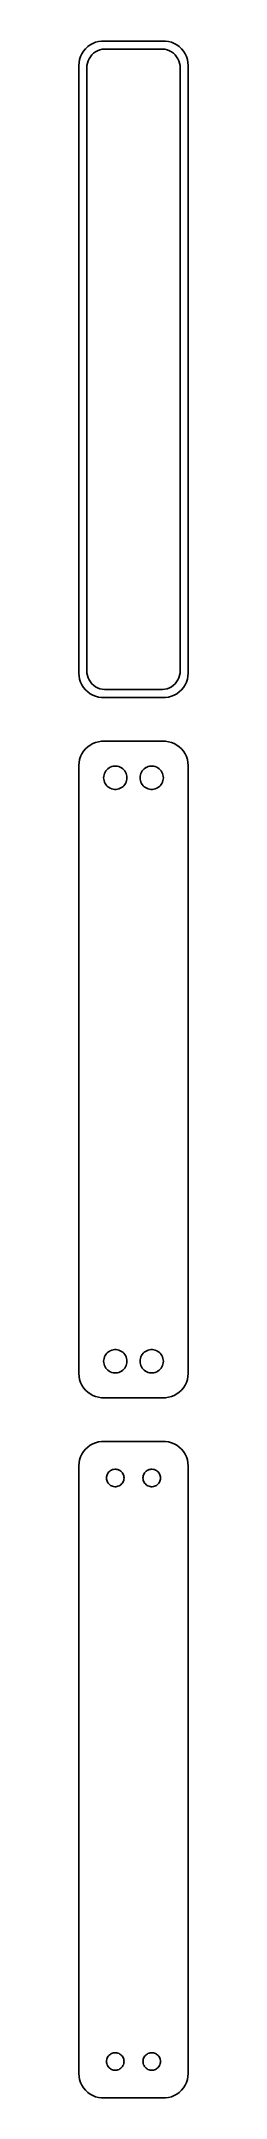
# Model space of a CAD drawing. Header units: metres. Extents: x -11 to 11, y 221 to 643.
import ezdxf

# ---------------------------------------------------------------- set-up
doc = ezdxf.new("R2010")
doc.units = ezdxf.units.M

msp = doc.modelspace()

# ---------------------------------------------------------------- linework, layer by layer
for p, q in [((-8.37889, 643.024), (-8.92912, 642.722)), ((-7.79507, 643.255), (-8.37889, 643.024)), ((-7.1869, 643.411), (-7.79507, 643.255)), ((-6.56395, 643.49), (-7.1869, 643.411)), ((6.56395, 643.49), (-6.56395, 643.49)), ((7.1869, 643.411), (6.56395, 643.49)), ((7.79507, 643.255), (7.1869, 643.411)), ((8.37889, 643.024), (7.79507, 643.255)), ((8.92912, 642.722), (8.37889, 643.024)), ((-11.2106, 639.127), (-11.25, 638.5)), ((-11.0929, 639.743), (-11.2106, 639.127)), ((-10.8989, 640.341), (-11.0929, 639.743)), ((-10.6315, 640.909), (-10.8989, 640.341)), ((-10.2951, 641.439), (-10.6315, 640.909)), ((-9.89484, 641.923), (-10.2951, 641.439)), ((-9.43712, 642.353), (-9.89484, 641.923)), ((-9.59209, 638.485), (-9.50096, 638.963)), ((-9.50096, 638.963), (-9.35068, 639.426)), ((-8.92912, 642.722), (-9.43712, 642.353)), ((-9.35068, 639.426), (-9.1436, 639.866)), ((-9.1436, 639.866), (-8.88301, 640.276)), ((-8.88301, 640.276), (-8.57301, 640.651)), ((-8.57301, 640.651), (-8.21851, 640.984)), ((-8.21851, 640.984), (-7.82506, 641.27)), ((-7.82506, 641.27), (-7.39888, 641.504)), ((-7.39888, 641.504), (-6.9467, 641.683)), ((-6.9467, 641.683), (-6.47565, 641.804)), ((-6.47565, 641.804), (-5.99316, 641.865)), ((-5.99316, 641.865), (5.99316, 641.865)), ((5.99316, 641.865), (6.47565, 641.804)), ((6.47565, 641.804), (6.9467, 641.683)), ((6.9467, 641.683), (7.39888, 641.504)), ((7.39888, 641.504), (7.82506, 641.27)), ((7.82506, 641.27), (8.21851, 640.984)), ((8.21851, 640.984), (8.57301, 640.651)), ((8.57301, 640.651), (8.88301, 640.276)), ((8.88301, 640.276), (9.1436, 639.866)), ((9.43712, 642.353), (8.92912, 642.722)), ((9.1436, 639.866), (9.35068, 639.426)), ((9.35068, 639.426), (9.50096, 638.963)), ((9.89484, 641.923), (9.43712, 642.353)), ((9.50096, 638.963), (9.59209, 638.485)), ((10.2951, 641.439), (9.89484, 641.923)), ((10.6315, 640.909), (10.2951, 641.439)), ((10.8989, 640.341), (10.6315, 640.909)), ((11.0929, 639.743), (10.8989, 640.341)), ((11.2106, 639.127), (11.0929, 639.743)), ((11.25, 638.5), (11.2106, 639.127)), ((-11.25, 638.5), (-11.25, 513.5)), ((-9.62262, 638), (-9.59209, 638.485)), ((-9.62262, 514), (-9.62262, 638)), ((9.59209, 638.485), (9.62262, 638)), ((9.62262, 638), (9.62262, 514)), ((11.25, 513.5), (11.25, 638.5)), ((-11.25, 513.5), (-11.2106, 512.873)), ((-11.2106, 512.873), (-11.0929, 512.257)), ((-11.0929, 512.257), (-10.8989, 511.659)), ((-9.59209, 513.515), (-9.62262, 514)), ((-9.50096, 513.037), (-9.59209, 513.515)), ((-9.35068, 512.574), (-9.50096, 513.037)), ((-9.1436, 512.134), (-9.35068, 512.574)), ((-8.88301, 511.724), (-9.1436, 512.134)), ((9.1436, 512.134), (8.88301, 511.724)), ((9.35068, 512.574), (9.1436, 512.134)), ((9.50096, 513.037), (9.35068, 512.574)), ((9.59209, 513.515), (9.50096, 513.037)), ((9.62262, 514), (9.59209, 513.515)), ((10.8989, 511.659), (11.0929, 512.257)), ((11.0929, 512.257), (11.2106, 512.873)), ((11.2106, 512.873), (11.25, 513.5)), ((-10.8989, 511.659), (-10.6315, 511.091)), ((-10.6315, 511.091), (-10.2951, 510.561)), ((-10.2951, 510.561), (-9.89484, 510.077)), ((-9.89484, 510.077), (-9.43712, 509.647)), ((-9.43712, 509.647), (-8.92912, 509.278)), ((-8.92912, 509.278), (-8.37889, 508.976)), ((-8.57301, 511.349), (-8.88301, 511.724)), ((-8.21851, 511.016), (-8.57301, 511.349)), ((-8.37889, 508.976), (-7.79507, 508.745)), ((-7.82506, 510.73), (-8.21851, 511.016)), ((-7.39888, 510.496), (-7.82506, 510.73)), ((-7.79507, 508.745), (-7.1869, 508.589)), ((-6.9467, 510.317), (-7.39888, 510.496)), ((-7.1869, 508.589), (-6.56395, 508.51)), ((-6.47565, 510.196), (-6.9467, 510.317)), ((-6.56395, 508.51), (6.56395, 508.51)), ((-5.99316, 510.135), (-6.47565, 510.196)), ((5.99316, 510.135), (-5.99316, 510.135)), ((6.47565, 510.196), (5.99316, 510.135)), ((6.9467, 510.317), (6.47565, 510.196)), ((6.56395, 508.51), (7.1869, 508.589)), ((7.39888, 510.496), (6.9467, 510.317)), ((7.1869, 508.589), (7.79507, 508.745)), ((7.82506, 510.73), (7.39888, 510.496)), ((7.79507, 508.745), (8.37889, 508.976)), ((8.21851, 511.016), (7.82506, 510.73)), ((8.57301, 511.349), (8.21851, 511.016)), ((8.37889, 508.976), (8.92912, 509.278)), ((8.88301, 511.724), (8.57301, 511.349)), ((8.92912, 509.278), (9.43712, 509.647)), ((9.43712, 509.647), (9.89484, 510.077)), ((9.89484, 510.077), (10.2951, 510.561)), ((10.2951, 510.561), (10.6315, 511.091)), ((10.6315, 511.091), (10.8989, 511.659)), ((-7.79507, 499.255), (-8.37889, 499.024)), ((-7.1869, 499.411), (-7.79507, 499.255)), ((-6.56395, 499.49), (-7.1869, 499.411)), ((6.56395, 499.49), (-6.56395, 499.49)), ((7.1869, 499.411), (6.56395, 499.49)), ((7.79507, 499.255), (7.1869, 499.411)), ((8.37889, 499.024), (7.79507, 499.255)), ((-11.2106, 495.127), (-11.25, 494.5)), ((-11.0929, 495.743), (-11.2106, 495.127)), ((-10.8989, 496.341), (-11.0929, 495.743)), ((-10.6315, 496.909), (-10.8989, 496.341)), ((-10.2951, 497.439), (-10.6315, 496.909)), ((-9.89484, 497.923), (-10.2951, 497.439)), ((-9.43712, 498.353), (-9.89484, 497.923)), ((-8.92912, 498.722), (-9.43712, 498.353)), ((-8.37889, 499.024), (-8.92912, 498.722)), ((8.92912, 498.722), (8.37889, 499.024)), ((9.43712, 498.353), (8.92912, 498.722)), ((9.89484, 497.923), (9.43712, 498.353)), ((10.2951, 497.439), (9.89484, 497.923)), ((10.6315, 496.909), (10.2951, 497.439)), ((10.8989, 496.341), (10.6315, 496.909)), ((11.0929, 495.743), (10.8989, 496.341)), ((11.2106, 495.127), (11.0929, 495.743)), ((11.25, 494.5), (11.2106, 495.127)), ((-11.25, 494.5), (-11.25, 369.5)), ((-6.14999, 492), (-6.13107, 492.301)), ((-6.13107, 491.699), (-6.14999, 492)), ((-6.13107, 492.301), (-6.07458, 492.597)), ((-6.07458, 491.403), (-6.13107, 491.699)), ((-6.07458, 492.597), (-5.98146, 492.883)), ((-5.98146, 491.117), (-6.07458, 491.403)), ((-5.98146, 492.883), (-5.85313, 493.156)), ((-5.85313, 490.844), (-5.98146, 491.117)), ((-5.85313, 493.156), (-5.69164, 493.411)), ((-5.69164, 490.589), (-5.85313, 490.844)), ((-5.69164, 493.411), (-5.49951, 493.643)), ((-5.49951, 493.643), (-5.27982, 493.849)), ((-5.27982, 493.849), (-5.03598, 494.026)), ((-5.03598, 494.026), (-4.77187, 494.172)), ((-4.77187, 494.172), (-4.49164, 494.283)), ((-4.49164, 494.283), (-4.19971, 494.357)), ((-4.19971, 494.357), (-3.9007, 494.395)), ((-3.9007, 494.395), (-3.59929, 494.395)), ((-3.59929, 494.395), (-3.30028, 494.357)), ((-3.30028, 494.357), (-3.00835, 494.283)), ((-3.00835, 494.283), (-2.72812, 494.172)), ((-2.72812, 494.172), (-2.464, 494.026)), ((-2.464, 494.026), (-2.22017, 493.849)), ((-2.22017, 493.849), (-2.00047, 493.643)), ((-2.00047, 493.643), (-1.80835, 493.411)), ((-1.80835, 493.411), (-1.64685, 493.156)), ((-1.64685, 490.844), (-1.80835, 490.589)), ((-1.64685, 493.156), (-1.51852, 492.883)), ((-1.51852, 491.117), (-1.64685, 490.844)), ((-1.51852, 492.883), (-1.4254, 492.597)), ((-1.4254, 491.403), (-1.51852, 491.117)), ((-1.4254, 492.597), (-1.36891, 492.301)), ((-1.36891, 491.699), (-1.4254, 491.403)), ((-1.36891, 492.301), (-1.34999, 492)), ((-1.34999, 492), (-1.36891, 491.699)), ((1.34999, 492), (1.36891, 492.301)), ((1.36891, 491.699), (1.34999, 492)), ((1.36891, 492.301), (1.4254, 492.597)), ((1.4254, 491.403), (1.36891, 491.699)), ((1.4254, 492.597), (1.51852, 492.883)), ((1.51852, 491.117), (1.4254, 491.403)), ((1.51852, 492.883), (1.64685, 493.156)), ((1.64685, 490.844), (1.51852, 491.117)), ((1.64685, 493.156), (1.80835, 493.411)), ((1.80835, 490.589), (1.64685, 490.844)), ((1.80835, 493.411), (2.00047, 493.643)), ((2.00047, 493.643), (2.22017, 493.849)), ((2.22017, 493.849), (2.464, 494.026)), ((2.464, 494.026), (2.72812, 494.172)), ((2.72812, 494.172), (3.00835, 494.283)), ((3.00835, 494.283), (3.30028, 494.357)), ((3.30028, 494.357), (3.59929, 494.395)), ((3.59929, 494.395), (3.9007, 494.395)), ((3.9007, 494.395), (4.19971, 494.357)), ((4.19971, 494.357), (4.49164, 494.283)), ((4.49164, 494.283), (4.77187, 494.172)), ((4.77187, 494.172), (5.03598, 494.026)), ((5.03598, 494.026), (5.27982, 493.849)), ((5.27982, 493.849), (5.49951, 493.643)), ((5.49951, 493.643), (5.69164, 493.411)), ((5.69164, 493.411), (5.85313, 493.156)), ((5.85313, 490.844), (5.69164, 490.589)), ((5.85313, 493.156), (5.98146, 492.883)), ((5.98146, 491.117), (5.85313, 490.844)), ((5.98146, 492.883), (6.07458, 492.597)), ((6.07458, 491.403), (5.98146, 491.117)), ((6.07458, 492.597), (6.13107, 492.301)), ((6.13107, 491.699), (6.07458, 491.403)), ((6.13107, 492.301), (6.14999, 492)), ((6.14999, 492), (6.13107, 491.699)), ((11.25, 369.5), (11.25, 494.5)), ((-5.49951, 490.357), (-5.69164, 490.589)), ((-5.27982, 490.151), (-5.49951, 490.357)), ((-5.03598, 489.974), (-5.27982, 490.151)), ((-4.77187, 489.828), (-5.03598, 489.974)), ((-4.49164, 489.717), (-4.77187, 489.828)), ((-4.19971, 489.643), (-4.49164, 489.717)), ((-3.9007, 489.605), (-4.19971, 489.643)), ((-3.59929, 489.605), (-3.9007, 489.605)), ((-3.30028, 489.643), (-3.59929, 489.605)), ((-3.00835, 489.717), (-3.30028, 489.643)), ((-2.72812, 489.828), (-3.00835, 489.717)), ((-2.464, 489.974), (-2.72812, 489.828)), ((-2.22017, 490.151), (-2.464, 489.974)), ((-2.00047, 490.357), (-2.22017, 490.151)), ((-1.80835, 490.589), (-2.00047, 490.357)), ((2.00047, 490.357), (1.80835, 490.589)), ((2.22017, 490.151), (2.00047, 490.357)), ((2.464, 489.974), (2.22017, 490.151)), ((2.72812, 489.828), (2.464, 489.974)), ((3.00835, 489.717), (2.72812, 489.828)), ((3.30028, 489.643), (3.00835, 489.717)), ((3.59929, 489.605), (3.30028, 489.643)), ((3.9007, 489.605), (3.59929, 489.605)), ((4.19971, 489.643), (3.9007, 489.605)), ((4.49164, 489.717), (4.19971, 489.643)), ((4.77187, 489.828), (4.49164, 489.717)), ((5.03598, 489.974), (4.77187, 489.828)), ((5.27982, 490.151), (5.03598, 489.974)), ((5.49951, 490.357), (5.27982, 490.151)), ((5.69164, 490.589), (5.49951, 490.357)), ((-6.14999, 372), (-6.13107, 372.301)), ((-6.13107, 372.301), (-6.07458, 372.597)), ((-6.07458, 372.597), (-5.98146, 372.883)), ((-5.98146, 372.883), (-5.85313, 373.156)), ((-5.85313, 373.156), (-5.69164, 373.411)), ((-5.69164, 373.411), (-5.49951, 373.643)), ((-5.49951, 373.643), (-5.27982, 373.849)), ((-5.27982, 373.849), (-5.03598, 374.026)), ((-5.03598, 374.026), (-4.77187, 374.172)), ((-4.77187, 374.172), (-4.49164, 374.283)), ((-4.49164, 374.283), (-4.19971, 374.357)), ((-4.19971, 374.357), (-3.9007, 374.395)), ((-3.9007, 374.395), (-3.59929, 374.395)), ((-3.59929, 374.395), (-3.30028, 374.357)), ((-3.30028, 374.357), (-3.00835, 374.283)), ((-3.00835, 374.283), (-2.72812, 374.172)), ((-2.72812, 374.172), (-2.464, 374.026)), ((-2.464, 374.026), (-2.22017, 373.849)), ((-2.22017, 373.849), (-2.00047, 373.643)), ((-2.00047, 373.643), (-1.80835, 373.411)), ((-1.80835, 373.411), (-1.64685, 373.156)), ((-1.64685, 373.156), (-1.51852, 372.883)), ((-1.51852, 372.883), (-1.4254, 372.597)), ((-1.4254, 372.597), (-1.36891, 372.301)), ((-1.36891, 372.301), (-1.34999, 372)), ((1.34999, 372), (1.36891, 372.301)), ((1.36891, 372.301), (1.4254, 372.597)), ((1.4254, 372.597), (1.51852, 372.883)), ((1.51852, 372.883), (1.64685, 373.156)), ((1.64685, 373.156), (1.80835, 373.411)), ((1.80835, 373.411), (2.00047, 373.643)), ((2.00047, 373.643), (2.22017, 373.849)), ((2.22017, 373.849), (2.464, 374.026)), ((2.464, 374.026), (2.72812, 374.172)), ((2.72812, 374.172), (3.00835, 374.283)), ((3.00835, 374.283), (3.30028, 374.357)), ((3.30028, 374.357), (3.59929, 374.395)), ((3.59929, 374.395), (3.9007, 374.395)), ((3.9007, 374.395), (4.19971, 374.357)), ((4.19971, 374.357), (4.49164, 374.283)), ((4.49164, 374.283), (4.77187, 374.172)), ((4.77187, 374.172), (5.03598, 374.026)), ((5.03598, 374.026), (5.27982, 373.849)), ((5.27982, 373.849), (5.49951, 373.643)), ((5.49951, 373.643), (5.69164, 373.411)), ((5.69164, 373.411), (5.85313, 373.156)), ((5.85313, 373.156), (5.98146, 372.883)), ((5.98146, 372.883), (6.07458, 372.597)), ((6.07458, 372.597), (6.13107, 372.301)), ((6.13107, 372.301), (6.14999, 372)), ((-11.25, 369.5), (-11.2106, 368.873)), ((-11.2106, 368.873), (-11.0929, 368.257)), ((-11.0929, 368.257), (-10.8989, 367.659)), ((-6.13107, 371.699), (-6.14999, 372)), ((-6.07458, 371.403), (-6.13107, 371.699)), ((-5.98146, 371.117), (-6.07458, 371.403)), ((-5.85313, 370.844), (-5.98146, 371.117)), ((-5.69164, 370.589), (-5.85313, 370.844)), ((-5.49951, 370.357), (-5.69164, 370.589)), ((-5.27982, 370.151), (-5.49951, 370.357)), ((-5.03598, 369.974), (-5.27982, 370.151)), ((-4.77187, 369.828), (-5.03598, 369.974)), ((-4.49164, 369.717), (-4.77187, 369.828)), ((-4.19971, 369.643), (-4.49164, 369.717)), ((-3.9007, 369.605), (-4.19971, 369.643)), ((-3.59929, 369.605), (-3.9007, 369.605)), ((-3.30028, 369.643), (-3.59929, 369.605)), ((-3.00835, 369.717), (-3.30028, 369.643)), ((-2.72812, 369.828), (-3.00835, 369.717)), ((-2.464, 369.974), (-2.72812, 369.828)), ((-2.22017, 370.151), (-2.464, 369.974)), ((-2.00047, 370.357), (-2.22017, 370.151)), ((-1.80835, 370.589), (-2.00047, 370.357)), ((-1.64685, 370.844), (-1.80835, 370.589)), ((-1.51852, 371.117), (-1.64685, 370.844)), ((-1.4254, 371.403), (-1.51852, 371.117)), ((-1.36891, 371.699), (-1.4254, 371.403)), ((-1.34999, 372), (-1.36891, 371.699)), ((1.36891, 371.699), (1.34999, 372)), ((1.4254, 371.403), (1.36891, 371.699)), ((1.51852, 371.117), (1.4254, 371.403)), ((1.64685, 370.844), (1.51852, 371.117)), ((1.80835, 370.589), (1.64685, 370.844)), ((2.00047, 370.357), (1.80835, 370.589)), ((2.22017, 370.151), (2.00047, 370.357)), ((2.464, 369.974), (2.22017, 370.151)), ((2.72812, 369.828), (2.464, 369.974)), ((3.00835, 369.717), (2.72812, 369.828)), ((3.30028, 369.643), (3.00835, 369.717)), ((3.59929, 369.605), (3.30028, 369.643)), ((3.9007, 369.605), (3.59929, 369.605)), ((4.19971, 369.643), (3.9007, 369.605)), ((4.49164, 369.717), (4.19971, 369.643)), ((4.77187, 369.828), (4.49164, 369.717)), ((5.03598, 369.974), (4.77187, 369.828)), ((5.27982, 370.151), (5.03598, 369.974)), ((5.49951, 370.357), (5.27982, 370.151)), ((5.69164, 370.589), (5.49951, 370.357)), ((5.85313, 370.844), (5.69164, 370.589)), ((5.98146, 371.117), (5.85313, 370.844)), ((6.07458, 371.403), (5.98146, 371.117)), ((6.13107, 371.699), (6.07458, 371.403)), ((6.14999, 372), (6.13107, 371.699)), ((10.8989, 367.659), (11.0929, 368.257)), ((11.0929, 368.257), (11.2106, 368.873)), ((11.2106, 368.873), (11.25, 369.5)), ((-10.8989, 367.659), (-10.6315, 367.091)), ((-10.6315, 367.091), (-10.2951, 366.561)), ((-10.2951, 366.561), (-9.89484, 366.077)), ((-9.89484, 366.077), (-9.43712, 365.647)), ((-9.43712, 365.647), (-8.92912, 365.278)), ((-8.92912, 365.278), (-8.37889, 364.976)), ((-8.37889, 364.976), (-7.79507, 364.745)), ((-7.79507, 364.745), (-7.1869, 364.589)), ((-7.1869, 364.589), (-6.56395, 364.51)), ((-6.56395, 364.51), (6.56395, 364.51)), ((6.56395, 364.51), (7.1869, 364.589)), ((7.1869, 364.589), (7.79507, 364.745)), ((7.79507, 364.745), (8.37889, 364.976)), ((8.37889, 364.976), (8.92912, 365.278)), ((8.92912, 365.278), (9.43712, 365.647)), ((9.43712, 365.647), (9.89484, 366.077)), ((9.89484, 366.077), (10.2951, 366.561)), ((10.2951, 366.561), (10.6315, 367.091)), ((10.6315, 367.091), (10.8989, 367.659)), ((-7.1869, 355.411), (-7.79507, 355.255)), ((-6.56395, 355.49), (-7.1869, 355.411)), ((6.56395, 355.49), (-6.56395, 355.49)), ((7.1869, 355.411), (6.56395, 355.49)), ((7.79507, 355.255), (7.1869, 355.411)), ((-11.2106, 351.127), (-11.25, 350.5)), ((-11.0929, 351.743), (-11.2106, 351.127)), ((-10.8989, 352.341), (-11.0929, 351.743)), ((-10.6315, 352.909), (-10.8989, 352.341)), ((-10.2951, 353.439), (-10.6315, 352.909)), ((-9.89484, 353.923), (-10.2951, 353.439)), ((-9.43712, 354.353), (-9.89484, 353.923)), ((-8.92912, 354.722), (-9.43712, 354.353)), ((-8.37889, 355.024), (-8.92912, 354.722)), ((-7.79507, 355.255), (-8.37889, 355.024)), ((8.37889, 355.024), (7.79507, 355.255)), ((8.92912, 354.722), (8.37889, 355.024)), ((9.43712, 354.353), (8.92912, 354.722)), ((9.89484, 353.923), (9.43712, 354.353)), ((10.2951, 353.439), (9.89484, 353.923)), ((10.6315, 352.909), (10.2951, 353.439)), ((10.8989, 352.341), (10.6315, 352.909)), ((11.0929, 351.743), (10.8989, 352.341)), ((11.2106, 351.127), (11.0929, 351.743)), ((11.25, 350.5), (11.2106, 351.127)), ((-11.25, 350.5), (-11.25, 225.5)), ((-5.54999, 348), (-5.5358, 348.226)), ((-5.5358, 347.774), (-5.54999, 348)), ((-5.5358, 348.226), (-5.49344, 348.448)), ((-5.49344, 347.552), (-5.5358, 347.774)), ((-5.49344, 348.448), (-5.42358, 348.663)), ((-5.42358, 347.337), (-5.49344, 347.552)), ((-5.42358, 348.663), (-5.32735, 348.867)), ((-5.32735, 347.133), (-5.42358, 347.337)), ((-5.32735, 348.867), (-5.20622, 349.058)), ((-5.20622, 346.942), (-5.32735, 347.133)), ((-5.20622, 349.058), (-5.06213, 349.232)), ((-5.06213, 346.768), (-5.20622, 346.942)), ((-5.06213, 349.232), (-4.89735, 349.387)), ((-4.89735, 349.387), (-4.71448, 349.52)), ((-4.71448, 349.52), (-4.51639, 349.629)), ((-4.51639, 349.629), (-4.30623, 349.712)), ((-4.30623, 349.712), (-4.08728, 349.768)), ((-4.08728, 349.768), (-3.86302, 349.796)), ((-3.86302, 349.796), (-3.63696, 349.796)), ((-3.63696, 349.796), (-3.4127, 349.768)), ((-3.4127, 349.768), (-3.19376, 349.712)), ((-3.19376, 349.712), (-2.9836, 349.629)), ((-2.9836, 349.629), (-2.78551, 349.52)), ((-2.78551, 349.52), (-2.60263, 349.387)), ((-2.60263, 349.387), (-2.43785, 349.232)), ((-2.43785, 349.232), (-2.29376, 349.058)), ((-2.29376, 346.942), (-2.43785, 346.768)), ((-2.29376, 349.058), (-2.17264, 348.867)), ((-2.17264, 347.133), (-2.29376, 346.942)), ((-2.17264, 348.867), (-2.0764, 348.663)), ((-2.0764, 347.337), (-2.17264, 347.133)), ((-2.0764, 348.663), (-2.00655, 348.448)), ((-2.00655, 347.552), (-2.0764, 347.337)), ((-2.00655, 348.448), (-1.96419, 348.226)), ((-1.96419, 347.774), (-2.00655, 347.552)), ((-1.96419, 348.226), (-1.95, 348)), ((-1.95, 348), (-1.96419, 347.774)), ((1.95, 348), (1.96419, 348.226)), ((1.96419, 347.774), (1.95, 348)), ((1.96419, 348.226), (2.00655, 348.448)), ((2.00655, 347.552), (1.96419, 347.774)), ((2.00655, 348.448), (2.0764, 348.663)), ((2.0764, 347.337), (2.00655, 347.552)), ((2.0764, 348.663), (2.17264, 348.867)), ((2.17264, 347.133), (2.0764, 347.337)), ((2.17264, 348.867), (2.29376, 349.058)), ((2.29376, 346.942), (2.17264, 347.133)), ((2.29376, 349.058), (2.43785, 349.232)), ((2.43785, 346.768), (2.29376, 346.942)), ((2.43785, 349.232), (2.60263, 349.387)), ((2.60263, 349.387), (2.78551, 349.52)), ((2.78551, 349.52), (2.9836, 349.629)), ((2.9836, 349.629), (3.19376, 349.712)), ((3.19376, 349.712), (3.4127, 349.768)), ((3.4127, 349.768), (3.63696, 349.796)), ((3.63696, 349.796), (3.86302, 349.796)), ((3.86302, 349.796), (4.08728, 349.768)), ((4.08728, 349.768), (4.30623, 349.712)), ((4.30623, 349.712), (4.51639, 349.629)), ((4.51639, 349.629), (4.71448, 349.52)), ((4.71448, 349.52), (4.89735, 349.387)), ((4.89735, 349.387), (5.06213, 349.232)), ((5.06213, 349.232), (5.20622, 349.058)), ((5.20622, 346.942), (5.06213, 346.768)), ((5.20622, 349.058), (5.32735, 348.867)), ((5.32735, 347.133), (5.20622, 346.942)), ((5.32735, 348.867), (5.42358, 348.663)), ((5.42358, 347.337), (5.32735, 347.133)), ((5.42358, 348.663), (5.49344, 348.448)), ((5.49344, 347.552), (5.42358, 347.337)), ((5.49344, 348.448), (5.5358, 348.226)), ((5.5358, 347.774), (5.49344, 347.552)), ((5.5358, 348.226), (5.54999, 348)), ((5.54999, 348), (5.5358, 347.774)), ((11.25, 225.5), (11.25, 350.5)), ((-4.89735, 346.613), (-5.06213, 346.768)), ((-4.71448, 346.48), (-4.89735, 346.613)), ((-4.51639, 346.371), (-4.71448, 346.48)), ((-4.30623, 346.288), (-4.51639, 346.371)), ((-4.08728, 346.232), (-4.30623, 346.288)), ((-3.86302, 346.204), (-4.08728, 346.232)), ((-3.63696, 346.204), (-3.86302, 346.204)), ((-3.4127, 346.232), (-3.63696, 346.204)), ((-3.19376, 346.288), (-3.4127, 346.232)), ((-2.9836, 346.371), (-3.19376, 346.288)), ((-2.78551, 346.48), (-2.9836, 346.371)), ((-2.60263, 346.613), (-2.78551, 346.48)), ((-2.43785, 346.768), (-2.60263, 346.613)), ((2.60263, 346.613), (2.43785, 346.768)), ((2.78551, 346.48), (2.60263, 346.613)), ((2.9836, 346.371), (2.78551, 346.48)), ((3.19376, 346.288), (2.9836, 346.371)), ((3.4127, 346.232), (3.19376, 346.288)), ((3.63696, 346.204), (3.4127, 346.232)), ((3.86302, 346.204), (3.63696, 346.204)), ((4.08728, 346.232), (3.86302, 346.204)), ((4.30623, 346.288), (4.08728, 346.232)), ((4.51639, 346.371), (4.30623, 346.288)), ((4.71448, 346.48), (4.51639, 346.371)), ((4.89735, 346.613), (4.71448, 346.48)), ((5.06213, 346.768), (4.89735, 346.613)), ((-5.5358, 228.226), (-5.49344, 228.448)), ((-5.49344, 228.448), (-5.42358, 228.663)), ((-5.42358, 228.663), (-5.32735, 228.867)), ((-5.32735, 228.867), (-5.20622, 229.058)), ((-5.20622, 229.058), (-5.06213, 229.232)), ((-5.06213, 229.232), (-4.89735, 229.387)), ((-4.89735, 229.387), (-4.71448, 229.52)), ((-4.71448, 229.52), (-4.51639, 229.629)), ((-4.51639, 229.629), (-4.30623, 229.712)), ((-4.30623, 229.712), (-4.08728, 229.768)), ((-4.08728, 229.768), (-3.86302, 229.796)), ((-3.86302, 229.796), (-3.63696, 229.796)), ((-3.63696, 229.796), (-3.4127, 229.768)), ((-3.4127, 229.768), (-3.19376, 229.712)), ((-3.19376, 229.712), (-2.9836, 229.629)), ((-2.9836, 229.629), (-2.78551, 229.52)), ((-2.78551, 229.52), (-2.60263, 229.387)), ((-2.60263, 229.387), (-2.43785, 229.232)), ((-2.43785, 229.232), (-2.29376, 229.058)), ((-2.29376, 229.058), (-2.17264, 228.867)), ((-2.17264, 228.867), (-2.0764, 228.663)), ((-2.0764, 228.663), (-2.00655, 228.448)), ((-2.00655, 228.448), (-1.96419, 228.226)), ((1.96419, 228.226), (2.00655, 228.448)), ((2.00655, 228.448), (2.0764, 228.663)), ((2.0764, 228.663), (2.17264, 228.867)), ((2.17264, 228.867), (2.29376, 229.058)), ((2.29376, 229.058), (2.43785, 229.232)), ((2.43785, 229.232), (2.60263, 229.387)), ((2.60263, 229.387), (2.78551, 229.52)), ((2.78551, 229.52), (2.9836, 229.629)), ((2.9836, 229.629), (3.19376, 229.712)), ((3.19376, 229.712), (3.4127, 229.768)), ((3.4127, 229.768), (3.63696, 229.796)), ((3.63696, 229.796), (3.86302, 229.796)), ((3.86302, 229.796), (4.08728, 229.768)), ((4.08728, 229.768), (4.30623, 229.712)), ((4.30623, 229.712), (4.51639, 229.629)), ((4.51639, 229.629), (4.71448, 229.52)), ((4.71448, 229.52), (4.89735, 229.387)), ((4.89735, 229.387), (5.06213, 229.232)), ((5.06213, 229.232), (5.20622, 229.058)), ((5.20622, 229.058), (5.32735, 228.867)), ((5.32735, 228.867), (5.42358, 228.663)), ((5.42358, 228.663), (5.49344, 228.448)), ((5.49344, 228.448), (5.5358, 228.226)), ((-11.25, 225.5), (-11.2106, 224.873)), ((-11.2106, 224.873), (-11.0929, 224.257)), ((-11.0929, 224.257), (-10.8989, 223.659)), ((-5.54999, 228), (-5.5358, 228.226)), ((-5.5358, 227.774), (-5.54999, 228)), ((-5.49344, 227.552), (-5.5358, 227.774)), ((-5.42358, 227.337), (-5.49344, 227.552)), ((-5.32735, 227.133), (-5.42358, 227.337)), ((-5.20622, 226.942), (-5.32735, 227.133)), ((-5.06213, 226.768), (-5.20622, 226.942)), ((-4.89735, 226.613), (-5.06213, 226.768)), ((-4.71448, 226.48), (-4.89735, 226.613)), ((-4.51639, 226.371), (-4.71448, 226.48)), ((-4.30623, 226.288), (-4.51639, 226.371)), ((-4.08728, 226.232), (-4.30623, 226.288)), ((-3.86302, 226.204), (-4.08728, 226.232)), ((-3.63696, 226.204), (-3.86302, 226.204)), ((-3.4127, 226.232), (-3.63696, 226.204)), ((-3.19376, 226.288), (-3.4127, 226.232)), ((-2.9836, 226.371), (-3.19376, 226.288)), ((-2.78551, 226.48), (-2.9836, 226.371)), ((-2.60263, 226.613), (-2.78551, 226.48)), ((-2.43785, 226.768), (-2.60263, 226.613)), ((-2.29376, 226.942), (-2.43785, 226.768)), ((-2.17264, 227.133), (-2.29376, 226.942)), ((-2.0764, 227.337), (-2.17264, 227.133)), ((-2.00655, 227.552), (-2.0764, 227.337)), ((-1.96419, 227.774), (-2.00655, 227.552)), ((-1.96419, 228.226), (-1.95, 228)), ((-1.95, 228), (-1.96419, 227.774)), ((1.95, 228), (1.96419, 228.226)), ((1.96419, 227.774), (1.95, 228)), ((2.00655, 227.552), (1.96419, 227.774)), ((2.0764, 227.337), (2.00655, 227.552)), ((2.17264, 227.133), (2.0764, 227.337)), ((2.29376, 226.942), (2.17264, 227.133)), ((2.43785, 226.768), (2.29376, 226.942)), ((2.60263, 226.613), (2.43785, 226.768)), ((2.78551, 226.48), (2.60263, 226.613)), ((2.9836, 226.371), (2.78551, 226.48)), ((3.19376, 226.288), (2.9836, 226.371)), ((3.4127, 226.232), (3.19376, 226.288)), ((3.63696, 226.204), (3.4127, 226.232)), ((3.86302, 226.204), (3.63696, 226.204)), ((4.08728, 226.232), (3.86302, 226.204)), ((4.30623, 226.288), (4.08728, 226.232)), ((4.51639, 226.371), (4.30623, 226.288)), ((4.71448, 226.48), (4.51639, 226.371)), ((4.89735, 226.613), (4.71448, 226.48)), ((5.06213, 226.768), (4.89735, 226.613)), ((5.20622, 226.942), (5.06213, 226.768)), ((5.32735, 227.133), (5.20622, 226.942)), ((5.42358, 227.337), (5.32735, 227.133)), ((5.49344, 227.552), (5.42358, 227.337)), ((5.5358, 227.774), (5.49344, 227.552)), ((5.5358, 228.226), (5.54999, 228)), ((5.54999, 228), (5.5358, 227.774)), ((10.8989, 223.659), (11.0929, 224.257)), ((11.0929, 224.257), (11.2106, 224.873)), ((11.2106, 224.873), (11.25, 225.5)), ((-10.8989, 223.659), (-10.6315, 223.091)), ((-10.6315, 223.091), (-10.2951, 222.561)), ((-10.2951, 222.561), (-9.89484, 222.077)), ((-9.89484, 222.077), (-9.43712, 221.647)), ((-9.43712, 221.647), (-8.92912, 221.278)), ((-8.92912, 221.278), (-8.37889, 220.976)), ((-8.37889, 220.976), (-7.79507, 220.745)), ((-7.79507, 220.745), (-7.1869, 220.589)), ((-7.1869, 220.589), (-6.56395, 220.51)), ((-6.56395, 220.51), (6.56395, 220.51)), ((6.56395, 220.51), (7.1869, 220.589)), ((7.1869, 220.589), (7.79507, 220.745)), ((7.79507, 220.745), (8.37889, 220.976)), ((8.37889, 220.976), (8.92912, 221.278)), ((8.92912, 221.278), (9.43712, 221.647)), ((9.43712, 221.647), (9.89484, 222.077)), ((9.89484, 222.077), (10.2951, 222.561)), ((10.2951, 222.561), (10.6315, 223.091)), ((10.6315, 223.091), (10.8989, 223.659))]:
    msp.add_line(p, q)

doc.saveas('drawing.dxf')
